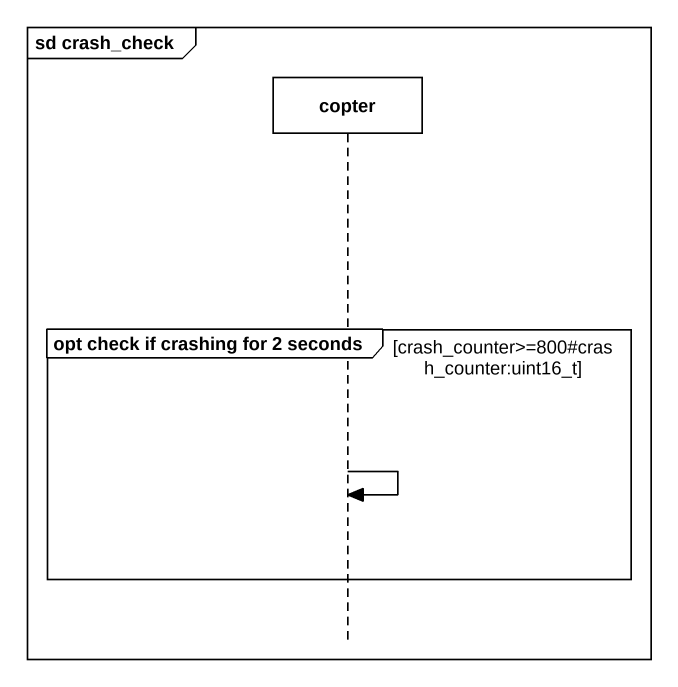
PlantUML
@startuml
mainframe sd crash_check
hide footbox
participant copter

group opt check if crashing for 2 seconds [crash_counter>=800#crash_counter:uint16_t]
  copter -> copter
end
@enduml
